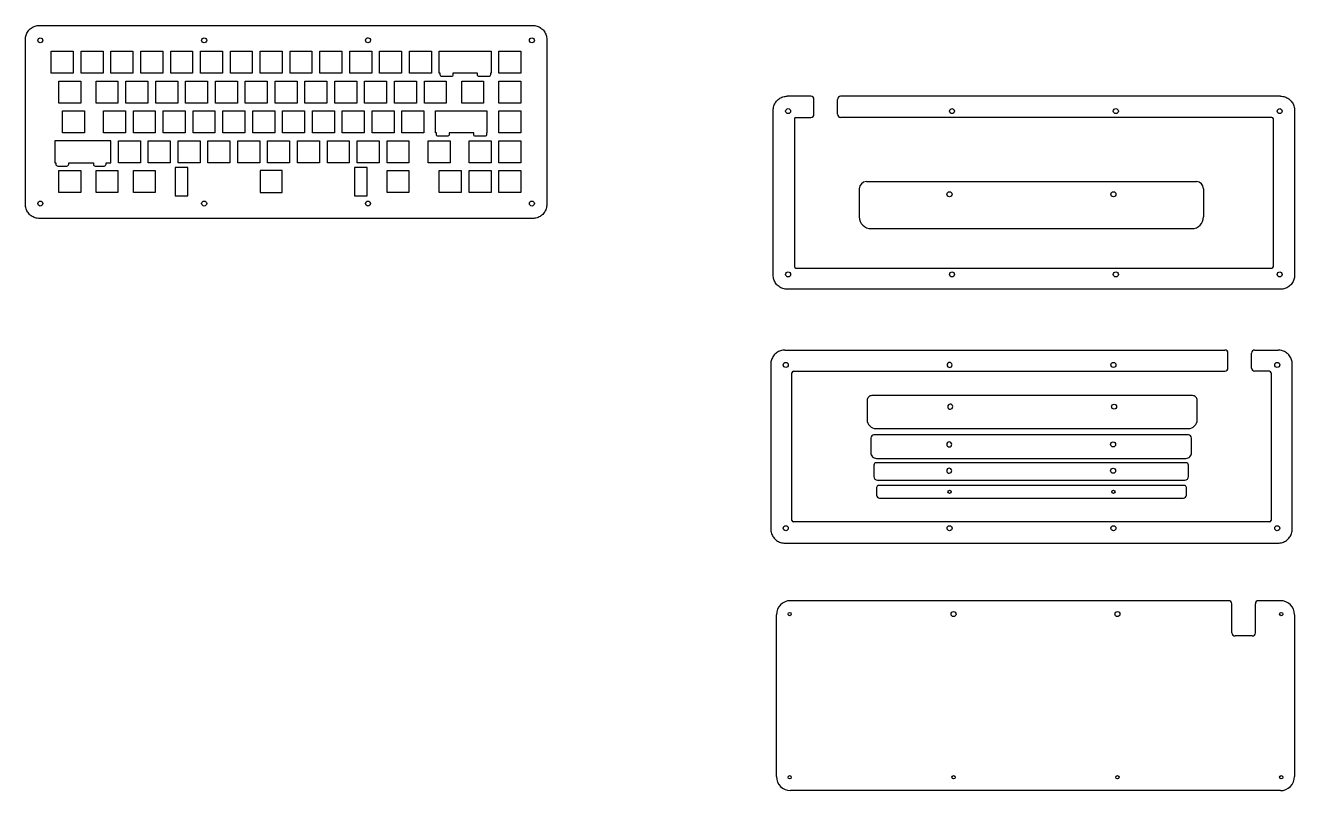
# Model space of a CAD drawing. Header units: inches. Extents: x -434 to 1205, y 36 to 1125.
# Drawn here: x -433 to 377, y 38 to 526 of the extents above; entities that cross this region are included whole.
import ezdxf

# ---------------------------------------------------------------- set-up
doc = ezdxf.new("R2010")
doc.units = ezdxf.units.IN
doc.header["$MEASUREMENT"] = 0

msp = doc.modelspace()

# ---------------------------------------------------------------- linework, layer by layer
at = {"color": 0}
for p, q in [((-433.42, 518.14), (-433.34, 518.84)), ((-433.34, 518.84), (-433.2, 519.53)), ((-433.2, 519.53), (-433.01, 520.21)), ((-433.01, 520.21), (-432.76, 520.87)), ((-432.76, 520.87), (-432.47, 521.51)), ((-432.47, 521.51), (-432.12, 522.13)), ((-432.12, 522.13), (-431.73, 522.72)), ((-431.73, 522.72), (-431.29, 523.27)), ((-431.29, 523.27), (-430.81, 523.79)), ((-430.81, 523.79), (-430.29, 524.27)), ((-430.29, 524.27), (-429.74, 524.71)), ((-429.74, 524.71), (-429.15, 525.1)), ((-429.15, 525.1), (-428.53, 525.45)), ((-428.53, 525.45), (-427.89, 525.74)), ((-427.89, 525.74), (-427.23, 525.99)), ((-427.23, 525.99), (-426.55, 526.18)), ((-426.55, 526.18), (-425.85, 526.32)), ((-425.85, 526.32), (-425.15, 526.4)), ((-425.15, 526.4), (-424.45, 526.43)), ((-424.45, 526.43), (-109.65, 526.43)), ((-109.65, 526.43), (-108.94, 526.4)), ((-108.94, 526.4), (-108.24, 526.32)), ((-108.24, 526.32), (-107.55, 526.18)), ((-107.55, 526.18), (-106.86, 525.99)), ((-106.86, 525.99), (-106.2, 525.74)), ((-106.2, 525.74), (-105.56, 525.45)), ((-105.56, 525.45), (-104.94, 525.1)), ((-104.94, 525.1), (-104.36, 524.71)), ((-104.36, 524.71), (-103.8, 524.27)), ((-103.8, 524.27), (-103.28, 523.79)), ((-103.28, 523.79), (-102.8, 523.27)), ((-102.8, 523.27), (-102.37, 522.72)), ((-102.37, 522.72), (-101.97, 522.13)), ((-101.97, 522.13), (-101.63, 521.51)), ((-101.63, 521.51), (-101.33, 520.87)), ((-101.33, 520.87), (-101.09, 520.21)), ((-101.09, 520.21), (-100.89, 519.53)), ((-100.89, 519.53), (-100.76, 518.84)), ((-100.76, 518.84), (-100.67, 518.14)), ((-433.45, 517.43), (-433.42, 518.14)), ((-433.45, 412.18), (-433.45, 517.43)), ((-100.67, 518.14), (-100.65, 517.43)), ((-100.65, 517.43), (-100.65, 412.18)), ((-416.92, 509.9), (-402.92, 509.9)), ((-416.92, 495.9), (-416.92, 509.9)), ((-402.92, 509.9), (-402.92, 495.9)), ((-397.87, 509.9), (-383.87, 509.9)), ((-397.87, 495.9), (-397.87, 509.9)), ((-383.87, 509.9), (-383.87, 495.9)), ((-378.82, 509.9), (-364.82, 509.9)), ((-378.82, 495.9), (-378.82, 509.9)), ((-364.82, 509.9), (-364.82, 495.9)), ((-359.77, 509.9), (-345.77, 509.9)), ((-359.77, 495.9), (-359.77, 509.9)), ((-345.77, 509.9), (-345.77, 495.9)), ((-340.72, 509.9), (-326.72, 509.9)), ((-340.72, 495.9), (-340.72, 509.9)), ((-326.72, 509.9), (-326.72, 495.9)), ((-321.67, 509.9), (-307.67, 509.9)), ((-321.67, 495.9), (-321.67, 509.9)), ((-307.67, 509.9), (-307.67, 495.9)), ((-302.62, 509.9), (-288.62, 509.9)), ((-302.62, 495.9), (-302.62, 509.9)), ((-288.62, 509.9), (-288.62, 495.9)), ((-283.57, 509.9), (-269.57, 509.9)), ((-283.57, 495.9), (-283.57, 509.9)), ((-269.57, 509.9), (-269.57, 495.9)), ((-264.52, 509.9), (-250.52, 509.9)), ((-264.52, 495.9), (-264.52, 509.9)), ((-250.52, 509.9), (-250.52, 495.9)), ((-245.47, 509.9), (-231.47, 509.9)), ((-245.47, 495.9), (-245.47, 509.9)), ((-231.47, 509.9), (-231.47, 495.9)), ((-226.42, 509.9), (-212.42, 509.9)), ((-226.42, 495.9), (-226.42, 509.9)), ((-212.42, 509.9), (-212.42, 495.9)), ((-207.37, 509.9), (-193.37, 509.9)), ((-207.37, 495.9), (-207.37, 509.9)), ((-193.37, 509.9), (-193.37, 495.9)), ((-188.32, 509.9), (-174.32, 509.9)), ((-188.32, 495.9), (-188.32, 509.9)), ((-174.32, 509.9), (-174.32, 495.9)), ((-174.32, 509.9), (-174.32, 495.9)), ((-169.27, 509.9), (-136.22, 509.9)), ((-169.27, 495.9), (-169.27, 509.9)), ((-136.22, 509.9), (-136.22, 495.9)), ((-131.17, 509.9), (-117.17, 509.9)), ((-131.17, 495.9), (-131.17, 509.9)), ((-117.17, 509.9), (-117.17, 495.9)), ((-117.17, 509.9), (-117.17, 495.9)), ((-402.92, 495.9), (-416.92, 495.9)), ((-383.87, 495.9), (-397.87, 495.9)), ((-364.82, 495.9), (-378.82, 495.9)), ((-345.77, 495.9), (-359.77, 495.9)), ((-326.72, 495.9), (-340.72, 495.9)), ((-307.67, 495.9), (-321.67, 495.9)), ((-288.62, 495.9), (-302.62, 495.9)), ((-269.57, 495.9), (-283.57, 495.9)), ((-250.52, 495.9), (-264.52, 495.9)), ((-231.47, 495.9), (-245.47, 495.9)), ((-212.42, 495.9), (-226.42, 495.9)), ((-193.37, 495.9), (-207.37, 495.9)), ((-174.32, 495.9), (-188.32, 495.9)), ((-174.32, 495.9), (-188.32, 495.9)), ((-117.17, 495.9), (-131.17, 495.9)), ((-117.17, 495.9), (-131.17, 495.9)), ((-412.16, 490.85), (-398.16, 490.85)), ((-412.16, 476.85), (-412.16, 490.85)), ((-398.16, 490.85), (-398.16, 476.85)), ((-388.35, 490.85), (-374.35, 490.85)), ((-388.35, 476.85), (-388.35, 490.85)), ((-374.35, 490.85), (-374.35, 476.85)), ((-369.3, 490.85), (-355.3, 490.85)), ((-369.3, 476.85), (-369.3, 490.85)), ((-355.3, 490.85), (-355.3, 476.85)), ((-350.25, 490.85), (-336.25, 490.85)), ((-350.25, 476.85), (-350.25, 490.85)), ((-336.25, 490.85), (-336.25, 476.85)), ((-331.2, 490.85), (-317.2, 490.85)), ((-331.2, 476.85), (-331.2, 490.85)), ((-317.2, 490.85), (-317.2, 476.85)), ((-312.15, 490.85), (-298.15, 490.85)), ((-312.15, 476.85), (-312.15, 490.85)), ((-298.15, 490.85), (-298.15, 476.85)), ((-293.1, 490.85), (-279.1, 490.85)), ((-293.1, 476.85), (-293.1, 490.85)), ((-279.1, 490.85), (-279.1, 476.85)), ((-274.05, 490.85), (-260.05, 490.85)), ((-274.05, 476.85), (-274.05, 490.85)), ((-260.05, 490.85), (-260.05, 476.85)), ((-255, 490.85), (-241, 490.85)), ((-255, 476.85), (-255, 490.85)), ((-241, 490.85), (-241, 476.85)), ((-235.95, 490.85), (-221.95, 490.85)), ((-235.95, 476.85), (-235.95, 490.85)), ((-221.95, 490.85), (-221.95, 476.85)), ((-216.9, 490.85), (-202.9, 490.85)), ((-216.9, 476.85), (-216.9, 490.85)), ((-202.9, 490.85), (-202.9, 476.85)), ((-197.85, 490.85), (-183.85, 490.85)), ((-197.85, 476.85), (-197.85, 490.85)), ((-183.85, 490.85), (-183.85, 476.85)), ((-178.8, 490.85), (-164.8, 490.85)), ((-178.8, 476.85), (-178.8, 490.85)), ((-164.8, 490.85), (-164.8, 476.85)), ((-131.17, 490.85), (-117.17, 490.85)), ((-131.17, 476.85), (-131.17, 490.85)), ((-117.17, 490.85), (-117.17, 476.85)), ((45.57, 477.51), (46, 478.06)), ((46, 478.06), (46.48, 478.58)), ((46.48, 478.58), (47, 479.06)), ((47, 479.06), (47.56, 479.5)), ((47.56, 479.5), (48.14, 479.89)), ((48.14, 479.89), (48.76, 480.24)), ((48.76, 480.24), (49.4, 480.53)), ((49.4, 480.53), (50.07, 480.78)), ((50.07, 480.78), (50.75, 480.97)), ((50.75, 480.97), (51.44, 481.11)), ((51.44, 481.11), (52.14, 481.19)), ((52.14, 481.19), (52.85, 481.22)), ((367.65, 481.22), (368.35, 481.19)), ((368.35, 481.19), (369.06, 481.11)), ((369.06, 481.11), (369.75, 480.97)), ((369.75, 480.97), (370.43, 480.78)), ((370.43, 480.78), (371.09, 480.53)), ((371.09, 480.53), (371.73, 480.24)), ((371.73, 480.24), (372.35, 479.89)), ((372.35, 479.89), (372.94, 479.5)), ((372.94, 479.5), (373.49, 479.06)), ((373.49, 479.06), (374.01, 478.58)), ((374.01, 478.58), (374.49, 478.06)), ((374.49, 478.06), (374.93, 477.51)), ((-398.16, 476.85), (-412.16, 476.85)), ((-409.78, 471.8), (-395.78, 471.8)), ((-409.78, 457.8), (-409.78, 471.8)), ((-395.78, 471.8), (-395.78, 457.8)), ((-374.35, 476.85), (-388.35, 476.85)), ((-383.58, 471.8), (-369.59, 471.8)), ((-383.58, 457.8), (-383.58, 471.8)), ((-369.59, 471.8), (-369.59, 457.8)), ((-355.3, 476.85), (-369.3, 476.85)), ((-364.53, 471.8), (-350.54, 471.8)), ((-364.53, 457.8), (-364.53, 471.8)), ((-350.54, 471.8), (-350.54, 457.8)), ((-336.25, 476.85), (-350.25, 476.85)), ((-345.48, 471.8), (-331.49, 471.8)), ((-345.48, 457.8), (-345.48, 471.8)), ((-331.49, 471.8), (-331.49, 457.8)), ((-317.2, 476.85), (-331.2, 476.85)), ((-326.43, 471.8), (-312.43, 471.8)), ((-326.43, 457.8), (-326.43, 471.8)), ((-312.43, 471.8), (-312.43, 457.8)), ((-298.15, 476.85), (-312.15, 476.85)), ((-307.38, 471.8), (-293.38, 471.8)), ((-307.38, 457.8), (-307.38, 471.8)), ((-293.38, 471.8), (-293.38, 457.8)), ((-279.1, 476.85), (-293.1, 476.85)), ((-288.33, 471.8), (-274.33, 471.8)), ((-288.33, 457.8), (-288.33, 471.8)), ((-274.33, 471.8), (-274.33, 457.8)), ((-260.05, 476.85), (-274.05, 476.85)), ((-269.28, 471.8), (-255.28, 471.8)), ((-269.28, 457.8), (-269.28, 471.8)), ((-255.28, 471.8), (-255.28, 457.8)), ((-241, 476.85), (-255, 476.85)), ((-250.23, 471.8), (-236.23, 471.8)), ((-250.23, 457.8), (-250.23, 471.8)), ((-236.23, 471.8), (-236.23, 457.8)), ((-221.95, 476.85), (-235.95, 476.85)), ((-231.18, 471.8), (-217.18, 471.8)), ((-231.18, 457.8), (-231.18, 471.8)), ((-217.18, 471.8), (-217.18, 457.8)), ((-202.9, 476.85), (-216.9, 476.85)), ((-212.13, 471.8), (-198.13, 471.8)), ((-212.13, 457.8), (-212.13, 471.8)), ((-198.13, 471.8), (-198.13, 457.8)), ((-183.85, 476.85), (-197.85, 476.85)), ((-193.08, 471.8), (-179.08, 471.8)), ((-193.08, 457.8), (-193.08, 471.8)), ((-179.08, 471.8), (-179.08, 457.8)), ((-164.8, 476.85), (-178.8, 476.85)), ((-117.17, 476.85), (-131.17, 476.85)), ((-131.17, 471.8), (-117.17, 471.8)), ((-131.17, 457.8), (-131.17, 471.8)), ((-117.17, 471.8), (-117.17, 457.8)), ((43.85, 472.22), (43.87, 472.93)), ((43.85, 366.97), (43.85, 472.22)), ((43.87, 472.93), (43.96, 473.63)), ((43.96, 473.63), (44.1, 474.32)), ((44.1, 474.32), (44.29, 475)), ((44.29, 475), (44.53, 475.66)), ((44.53, 475.66), (44.83, 476.3)), ((44.83, 476.3), (45.17, 476.92)), ((45.17, 476.92), (45.57, 477.51)), ((374.93, 477.51), (375.32, 476.92)), ((375.32, 476.92), (375.67, 476.3)), ((375.67, 476.3), (375.96, 475.66)), ((375.96, 475.66), (376.21, 475)), ((376.21, 475), (376.4, 474.32)), ((376.4, 474.32), (376.54, 473.63)), ((376.54, 473.63), (376.62, 472.93)), ((376.62, 472.93), (376.65, 472.22)), ((376.65, 472.22), (376.65, 366.97)), ((-395.78, 457.8), (-409.78, 457.8)), ((-369.59, 457.8), (-383.58, 457.8)), ((-350.54, 457.8), (-364.53, 457.8)), ((-331.49, 457.8), (-345.48, 457.8)), ((-312.43, 457.8), (-326.43, 457.8)), ((-293.38, 457.8), (-307.38, 457.8)), ((-274.33, 457.8), (-288.33, 457.8)), ((-255.28, 457.8), (-269.28, 457.8)), ((-236.23, 457.8), (-250.23, 457.8)), ((-217.18, 457.8), (-231.18, 457.8)), ((-198.13, 457.8), (-212.13, 457.8)), ((-179.08, 457.8), (-193.08, 457.8)), ((-148.13, 457.8), (-162.13, 457.8)), ((-117.17, 457.8), (-131.17, 457.8)), ((-355.01, 452.75), (-341.01, 452.75)), ((-355.01, 438.75), (-355.01, 452.75)), ((-341.01, 452.75), (-341.01, 438.75)), ((-335.96, 452.75), (-321.96, 452.75)), ((-335.96, 438.75), (-335.96, 452.75)), ((-321.96, 452.75), (-321.96, 438.75)), ((-316.91, 452.75), (-302.91, 452.75)), ((-316.91, 438.75), (-316.91, 452.75)), ((-302.91, 452.75), (-302.91, 438.75)), ((-297.86, 452.75), (-283.86, 452.75)), ((-297.86, 438.75), (-297.86, 452.75)), ((-283.86, 452.75), (-283.86, 438.75)), ((-278.81, 452.75), (-264.81, 452.75)), ((-278.81, 438.75), (-278.81, 452.75)), ((-264.81, 452.75), (-264.81, 438.75)), ((-259.76, 452.75), (-245.76, 452.75)), ((-259.76, 438.75), (-259.76, 452.75)), ((-245.76, 452.75), (-245.76, 438.75)), ((-240.71, 452.75), (-226.71, 452.75)), ((-240.71, 438.75), (-240.71, 452.75)), ((-226.71, 452.75), (-226.71, 438.75)), ((-221.66, 452.75), (-207.66, 452.75)), ((-221.66, 438.75), (-221.66, 452.75)), ((-207.66, 452.75), (-207.66, 438.75)), ((-202.61, 452.75), (-188.61, 452.75)), ((-202.61, 438.75), (-202.61, 452.75)), ((-188.61, 452.75), (-188.61, 438.75)), ((-176.42, 452.75), (-162.42, 452.75)), ((-176.42, 438.75), (-176.42, 452.75)), ((-162.42, 452.75), (-162.42, 438.75)), ((-150.22, 452.75), (-136.22, 452.75)), ((-150.22, 438.75), (-150.22, 452.75)), ((-136.22, 452.75), (-136.22, 438.75)), ((-131.17, 452.75), (-117.17, 452.75)), ((-131.17, 438.75), (-131.17, 452.75)), ((-117.17, 452.75), (-117.17, 438.75)), ((-341.01, 438.75), (-355.01, 438.75)), ((-321.96, 438.75), (-335.96, 438.75)), ((-302.91, 438.75), (-316.91, 438.75)), ((-283.86, 438.75), (-297.86, 438.75)), ((-264.81, 438.75), (-278.81, 438.75)), ((-245.76, 438.75), (-259.76, 438.75)), ((-226.71, 438.75), (-240.71, 438.75)), ((-207.66, 438.75), (-221.66, 438.75)), ((-188.61, 438.75), (-202.61, 438.75)), ((-162.42, 438.75), (-176.42, 438.75)), ((-136.22, 438.75), (-150.22, 438.75)), ((-117.17, 438.75), (-131.17, 438.75)), ((-412.16, 433.7), (-398.16, 433.7)), ((-412.16, 419.7), (-412.16, 433.7)), ((-398.16, 433.7), (-398.16, 419.7)), ((-388.35, 433.7), (-374.35, 433.7)), ((-388.35, 419.7), (-388.35, 433.7)), ((-374.35, 433.7), (-374.35, 419.7)), ((-364.53, 433.7), (-350.54, 433.7)), ((-364.53, 419.7), (-364.53, 433.7)), ((-350.54, 433.7), (-350.54, 419.7)), ((-202.61, 433.7), (-188.61, 433.7)), ((-202.61, 419.7), (-202.61, 433.7)), ((-188.61, 433.7), (-188.61, 419.7)), ((-169.27, 433.7), (-155.27, 433.7)), ((-169.27, 419.7), (-169.27, 433.7)), ((-155.27, 433.7), (-155.27, 419.7)), ((-150.22, 433.7), (-136.22, 433.7)), ((-150.22, 419.7), (-150.22, 433.7)), ((-136.22, 433.7), (-136.22, 419.7)), ((-131.17, 433.7), (-117.17, 433.7)), ((-131.17, 419.7), (-131.17, 433.7)), ((-117.17, 433.7), (-117.17, 419.7)), ((-398.16, 419.7), (-412.16, 419.7)), ((-374.35, 419.7), (-388.35, 419.7)), ((-350.54, 419.7), (-364.53, 419.7)), ((-188.61, 419.7), (-202.61, 419.7)), ((-155.27, 419.7), (-169.27, 419.7)), ((-136.22, 419.7), (-150.22, 419.7)), ((-117.17, 419.7), (-131.17, 419.7)), ((-433.42, 411.47), (-433.45, 412.18)), ((-433.34, 410.77), (-433.42, 411.47)), ((-433.2, 410.08), (-433.34, 410.77)), ((-433.01, 409.4), (-433.2, 410.08)), ((-432.76, 408.73), (-433.01, 409.4)), ((-432.47, 408.09), (-432.76, 408.73)), ((-432.12, 407.47), (-432.47, 408.09)), ((-431.73, 406.89), (-432.12, 407.47)), ((-431.29, 406.33), (-431.73, 406.89)), ((-430.81, 405.81), (-431.29, 406.33)), ((-430.29, 405.33), (-430.81, 405.81)), ((-429.74, 404.9), (-430.29, 405.33)), ((-103.8, 405.33), (-104.36, 404.9)), ((-103.28, 405.81), (-103.8, 405.33)), ((-102.8, 406.33), (-103.28, 405.81)), ((-102.37, 406.89), (-102.8, 406.33)), ((-101.97, 407.47), (-102.37, 406.89)), ((-101.63, 408.09), (-101.97, 407.47)), ((-101.33, 408.73), (-101.63, 408.09)), ((-101.09, 409.4), (-101.33, 408.73)), ((-100.89, 410.08), (-101.09, 409.4)), ((-100.76, 410.77), (-100.89, 410.08)), ((-100.67, 411.47), (-100.76, 410.77)), ((-100.65, 412.18), (-100.67, 411.47)), ((-429.15, 404.5), (-429.74, 404.9)), ((-428.53, 404.16), (-429.15, 404.5)), ((-427.89, 403.86), (-428.53, 404.16)), ((-427.23, 403.62), (-427.89, 403.86)), ((-426.55, 403.43), (-427.23, 403.62)), ((-425.85, 403.29), (-426.55, 403.43)), ((-425.15, 403.21), (-425.85, 403.29)), ((-424.45, 403.18), (-425.15, 403.21)), ((-109.65, 403.18), (-424.45, 403.18)), ((-108.94, 403.21), (-109.65, 403.18)), ((-108.24, 403.29), (-108.94, 403.21)), ((-107.55, 403.43), (-108.24, 403.29)), ((-106.86, 403.62), (-107.55, 403.43)), ((-106.2, 403.86), (-106.86, 403.62)), ((-105.56, 404.16), (-106.2, 403.86)), ((-104.94, 404.5), (-105.56, 404.16)), ((-104.36, 404.9), (-104.94, 404.5)), ((43.87, 366.26), (43.85, 366.97)), ((43.96, 365.56), (43.87, 366.26)), ((44.1, 364.87), (43.96, 365.56)), ((44.29, 364.19), (44.1, 364.87)), ((376.4, 364.87), (376.21, 364.19)), ((376.54, 365.56), (376.4, 364.87)), ((376.62, 366.26), (376.54, 365.56)), ((376.65, 366.97), (376.62, 366.26)), ((44.53, 363.52), (44.29, 364.19)), ((44.83, 362.88), (44.53, 363.52)), ((45.17, 362.27), (44.83, 362.88)), ((45.57, 361.68), (45.17, 362.27)), ((46, 361.12), (45.57, 361.68)), ((46.48, 360.6), (46, 361.12)), ((47, 360.13), (46.48, 360.6)), ((47.56, 359.69), (47, 360.13)), ((48.14, 359.29), (47.56, 359.69)), ((48.76, 358.95), (48.14, 359.29)), ((49.4, 358.65), (48.76, 358.95)), ((50.07, 358.41), (49.4, 358.65)), ((50.75, 358.22), (50.07, 358.41)), ((51.44, 358.08), (50.75, 358.22)), ((52.14, 358), (51.44, 358.08)), ((52.85, 357.97), (52.14, 358)), ((367.65, 357.97), (52.85, 357.97)), ((368.35, 358), (367.65, 357.97)), ((369.06, 358.08), (368.35, 358)), ((369.75, 358.22), (369.06, 358.08)), ((370.43, 358.41), (369.75, 358.22)), ((371.09, 358.65), (370.43, 358.41)), ((371.73, 358.95), (371.09, 358.65)), ((372.35, 359.29), (371.73, 358.95)), ((372.94, 359.69), (372.35, 359.29)), ((373.49, 360.13), (372.94, 359.69)), ((374.01, 360.6), (373.49, 360.13)), ((374.49, 361.12), (374.01, 360.6)), ((374.93, 361.68), (374.49, 361.12)), ((375.32, 362.27), (374.93, 361.68)), ((375.67, 362.88), (375.32, 362.27)), ((375.96, 363.52), (375.67, 362.88)), ((376.21, 364.19), (375.96, 363.52)), ((44.48, 316.06), (44.04, 315.51)), ((44.96, 316.58), (44.48, 316.06)), ((45.48, 317.06), (44.96, 316.58)), ((46.03, 317.5), (45.48, 317.06)), ((46.62, 317.89), (46.03, 317.5)), ((47.24, 318.24), (46.62, 317.89)), ((47.88, 318.53), (47.24, 318.24)), ((48.54, 318.78), (47.88, 318.53)), ((49.22, 318.97), (48.54, 318.78)), ((49.91, 319.11), (49.22, 318.97)), ((50.61, 319.19), (49.91, 319.11)), ((51.32, 319.22), (50.61, 319.19)), ((366.83, 319.19), (366.12, 319.22)), ((367.53, 319.11), (366.83, 319.19)), ((368.22, 318.97), (367.53, 319.11)), ((368.9, 318.78), (368.22, 318.97)), ((369.57, 318.53), (368.9, 318.78)), ((370.21, 318.24), (369.57, 318.53)), ((370.83, 317.89), (370.21, 318.24)), ((371.41, 317.5), (370.83, 317.89)), ((371.97, 317.06), (371.41, 317.5)), ((372.49, 316.58), (371.97, 317.06)), ((372.97, 316.06), (372.49, 316.58)), ((373.4, 315.51), (372.97, 316.06)), ((42.35, 310.93), (42.32, 310.22)), ((42.32, 310.22), (42.32, 204.97)), ((42.43, 311.63), (42.35, 310.93)), ((42.57, 312.32), (42.43, 311.63)), ((42.76, 313), (42.57, 312.32)), ((43.01, 313.66), (42.76, 313)), ((43.3, 314.3), (43.01, 313.66)), ((43.65, 314.92), (43.3, 314.3)), ((44.04, 315.51), (43.65, 314.92)), ((373.79, 314.92), (373.4, 315.51)), ((374.14, 314.3), (373.79, 314.92)), ((374.44, 313.66), (374.14, 314.3)), ((374.68, 313), (374.44, 313.66)), ((374.87, 312.32), (374.68, 313)), ((375.01, 311.63), (374.87, 312.32)), ((375.09, 310.93), (375.01, 311.63)), ((375.12, 310.22), (375.09, 310.93)), ((375.12, 204.97), (375.12, 310.22)), ((42.32, 204.97), (42.35, 204.26)), ((42.35, 204.26), (42.43, 203.56)), ((42.43, 203.56), (42.57, 202.87)), ((42.57, 202.87), (42.76, 202.19)), ((374.68, 202.19), (374.87, 202.87)), ((374.87, 202.87), (375.01, 203.56)), ((375.01, 203.56), (375.09, 204.26)), ((375.09, 204.26), (375.12, 204.97)), ((42.76, 202.19), (43.01, 201.52)), ((43.01, 201.52), (43.3, 200.88)), ((43.3, 200.88), (43.65, 200.27)), ((43.65, 200.27), (44.04, 199.68)), ((44.04, 199.68), (44.48, 199.12)), ((44.48, 199.12), (44.96, 198.6)), ((44.96, 198.6), (45.48, 198.13)), ((45.48, 198.13), (46.03, 197.69)), ((46.03, 197.69), (46.62, 197.29)), ((46.62, 197.29), (47.24, 196.95)), ((47.24, 196.95), (47.88, 196.65)), ((47.88, 196.65), (48.54, 196.41)), ((48.54, 196.41), (49.22, 196.22)), ((49.22, 196.22), (49.91, 196.08)), ((49.91, 196.08), (50.61, 196)), ((50.61, 196), (51.32, 195.97)), ((51.32, 195.97), (366.12, 195.97)), ((366.12, 195.97), (366.83, 196)), ((366.83, 196), (367.53, 196.08)), ((367.53, 196.08), (368.22, 196.22)), ((368.22, 196.22), (368.9, 196.41)), ((368.9, 196.41), (369.57, 196.65)), ((369.57, 196.65), (370.21, 196.95)), ((370.21, 196.95), (370.83, 197.29)), ((370.83, 197.29), (371.41, 197.69)), ((371.41, 197.69), (371.97, 198.13)), ((371.97, 198.13), (372.49, 198.6)), ((372.49, 198.6), (372.97, 199.12)), ((372.97, 199.12), (373.4, 199.68)), ((373.4, 199.68), (373.79, 200.27)), ((373.79, 200.27), (374.14, 200.88)), ((374.14, 200.88), (374.44, 201.52)), ((374.44, 201.52), (374.68, 202.19)), ((45.89, 46.99), (45.89, 150.22)), ((376.63, 150.22), (376.63, 46.99)), ((367.63, 37.99), (54.89, 37.99))]:
    msp.add_line(p, q, dxfattribs=at)
for p, q in [((-136.38, 495.9), (-136.22, 495.9)), ((98.82, 422.19), (98.82, 404.19)), ((103.32, 426.69), (314.02, 426.69)), ((318.52, 422.19), (318.52, 404.19)), ((106.32, 396.69), (311.02, 396.69))]:
    msp.add_line(p, q)
at = {"linetype": 'Continuous'}
for p, q in [((67.87, 481.22), (52.85, 481.22)), ((69.87, 469.69), (69.87, 479.22)), ((84.87, 469.69), (84.87, 479.22)), ((367.65, 481.22), (86.87, 481.22)), ((57.37, 466.69), (57.37, 372.49)), ((58.37, 467.69), (67.87, 467.69)), ((362.12, 467.69), (86.87, 467.69)), ((363.12, 372.49), (363.12, 466.69)), ((58.37, 371.49), (362.12, 371.49)), ((51.32, 319.22), (332.1, 319.22)), ((334.1, 307.69), (334.1, 317.22)), ((349.1, 307.69), (349.1, 317.22)), ((351.1, 319.22), (366.12, 319.22)), ((55.85, 210.49), (55.85, 304.69)), ((56.85, 305.69), (332.1, 305.69)), ((360.6, 305.69), (351.1, 305.69)), ((361.6, 304.69), (361.6, 210.49)), ((360.6, 209.49), (56.85, 209.49)), ((334.62, 159.22), (54.89, 159.22)), ((336.62, 138.69), (336.62, 157.22)), ((351.62, 138.69), (351.62, 157.22)), ((367.63, 159.22), (353.62, 159.22)), ((349.62, 136.69), (338.62, 136.69))]:
    msp.add_line(p, q, dxfattribs=at)
for points in [[(-144.88, 495.9), (-160.54, 495.9), (-160.54, 494.91, -0.414214), (-161.74, 493.71), (-167.49, 493.71, -0.414214), (-168.69, 494.91), (-168.69, 495.9), (-169.27, 495.9), (-169.27, 509.9), (-136.22, 509.9), (-136.22, 495.9), (-136.63, 495.9), (-136.63, 494.91, -0.414214), (-137.83, 493.71), (-143.68, 493.71, -0.414214), (-144.88, 494.91)], [(-147.32, 457.8), (-162.98, 457.8), (-162.98, 456.81, -0.414214), (-164.18, 455.61), (-169.93, 455.61, -0.414214), (-171.13, 456.81), (-171.13, 457.8), (-171.72, 457.8), (-171.72, 471.8), (-138.82, 471.8), (-138.82, 457.8), (-139.07, 457.8), (-139.07, 456.81, -0.414214), (-140.27, 455.61), (-146.12, 455.61, -0.414214), (-147.32, 456.81)], [(-390.07, 438.75), (-390.07, 437.8, 0.414214), (-388.87, 436.6), (-383.15, 436.6, 0.414214), (-381.95, 437.8), (-381.95, 438.75), (-378.98, 438.75), (-378.98, 452.75), (-414.57, 452.75), (-414.57, 438.75), (-414, 438.75), (-414, 437.8, 0.414214), (-412.8, 436.6), (-406.94, 436.6, 0.414214), (-405.74, 437.8), (-405.74, 438.75)]]:
    msp.add_lwpolyline(points, format="xyb", close=True)
at = {"color": 0}
for points in [[(-140.98, 490.85), (-140.98, 476.85), (-154.98, 476.85), (-154.98, 490.85)], [(-360.06, 452.75), (-360.06, 438.75), (-374.06, 438.75), (-374.06, 452.75)]]:
    msp.add_lwpolyline(points, close=True, dxfattribs=at)
at = {"linetype": 'Continuous'}
for points in [[(-337.82, 435.7), (-337.82, 417.7), (-329.82, 417.7), (-329.82, 435.7)], [(-269.57, 419.7), (-269.57, 433.7), (-283.57, 433.7), (-283.57, 419.7)], [(-223.32, 435.7), (-223.32, 417.7), (-215.32, 417.7), (-215.32, 435.7)]]:
    msp.add_lwpolyline(points, close=True, dxfattribs=at)
for points in [[(314.48, 287.1, 0.414214), (311.48, 290.1), (106.78, 290.1, 0.414214), (103.78, 287.1), (103.78, 274.8, 0.414214), (109.48, 269.1), (308.78, 269.1, 0.414214), (314.48, 274.8)], [(310.87, 263.02, 0.414214), (308.87, 265.02), (108.17, 265.02, 0.414214), (106.17, 263.02), (106.17, 253.62, 0.414214), (109.77, 250.02), (307.27, 250.02, 0.414214), (310.87, 253.62)], [(308.86, 245.73, 0.414214), (307.36, 247.23), (109.66, 247.23, 0.414214), (108.16, 245.73), (108.16, 238.43, 0.414214), (110.36, 236.23), (306.66, 236.23, 0.414214), (308.86, 238.43)], [(306.35, 232.73), (111.05, 232.73, 0.414214), (109.85, 231.53), (109.85, 226.53, 0.414214), (111.65, 224.73), (305.75, 224.73, 0.414214), (307.55, 226.53), (307.55, 231.53, 0.414214)]]:
    msp.add_lwpolyline(points, format="xyb", close=True, dxfattribs=at)
for centre, radius in [((-423.92, 516.9), 1.6), ((-319.34, 516.9), 1.6), ((-110.17, 516.9), 1.6), ((53.37, 471.69), 1.6), ((157.96, 471.69), 1.6), ((367.12, 471.69), 1.6), ((-423.92, 412.7), 1.6), ((-319.34, 412.7), 1.6), ((-214.76, 412.7), 1.6), ((-110.17, 412.7), 1.6), ((156.38, 418.65), 1.6), ((260.96, 418.65), 1.6), ((53.37, 367.49), 1.6), ((157.96, 367.49), 1.6), ((262.54, 367.49), 1.6), ((367.12, 367.49), 1.6), ((51.85, 309.69), 1.6), ((261.01, 309.69), 1.6), ((365.6, 309.69), 1.6), ((261.42, 283.06), 1.6), ((260.81, 258.99), 1.6), ((260.8, 242.19), 1.6), ((156.41, 228.7), 1.05), ((260.99, 228.7), 1.05), ((51.85, 205.49), 1.6), ((156.43, 205.49), 1.6), ((261.01, 205.49), 1.6), ((365.6, 205.49), 1.6), ((54.37, 150.69), 1.05), ((158.96, 150.69), 1.6), ((368.12, 150.69), 1.05), ((54.37, 46.49), 1.05), ((158.96, 46.49), 1.05), ((263.54, 46.49), 1.05), ((368.12, 46.49), 1.05)]:
    msp.add_circle(centre, radius, dxfattribs=at)
for centre, radius, start, end in [((67.87, 479.22), 2, 0, 90), ((86.87, 479.22), 2, 90, 180), ((58.37, 466.69), 1, 90, 180), ((67.87, 469.69), 2, 270, 0), ((86.87, 469.69), 2, 180, 270), ((362.12, 466.69), 1, 0, 90), ((58.37, 372.49), 1, 180, 270), ((362.12, 372.49), 1, 270, 0), ((332.1, 317.22), 2, 0, 90), ((351.1, 317.22), 2, 90, 180), ((56.85, 304.69), 1, 90, 180), ((332.1, 307.69), 2, 270, 0), ((351.1, 307.69), 2, 180, 270), ((360.6, 304.69), 1, 0, 90), ((56.85, 210.49), 1, 180, 270), ((360.6, 210.49), 1, 270, 0), ((54.89, 150.22), 9, 90, 180), ((334.62, 157.22), 2, 0, 90), ((353.62, 157.22), 2, 90, 180), ((367.63, 150.22), 9, 0, 90), ((338.62, 138.69), 2, 180, 270), ((349.62, 138.69), 2, 270, 0)]:
    msp.add_arc(centre, radius, start, end, dxfattribs=at)
for centre, radius, start, end in [((103.32, 422.19), 4.5, 90, 180), ((314.02, 422.19), 4.5, 0, 90), ((106.32, 404.19), 7.5, 180, 270), ((311.02, 404.19), 7.5, 270, 0)]:
    msp.add_arc(centre, radius, start, end)
at = {"color": 0}
for centre, start, end in [((54.89, 46.99), 180, 269.99975), ((367.63, 46.99), 269.99975, 0)]:
    msp.add_arc(centre, 9, start, end, dxfattribs=at)
at = {"linetype": 'Continuous'}
for centre in [(-214.76, 516.9), (262.54, 471.69), (263.54, 150.69)]:
    msp.add_ellipse(centre, major_axis=(-1.1, 1.16), ratio=1, dxfattribs=at)
at = {"linetype": 'Continuous', "extrusion": (0, 0, -1)}
for centre in [(156.43, 309.69), (156.84, 283.06), (156.22, 258.99), (156.22, 242.19)]:
    msp.add_ellipse(centre, major_axis=(1.1, 1.16), ratio=1, dxfattribs=at)

doc.saveas('drawing.dxf')
